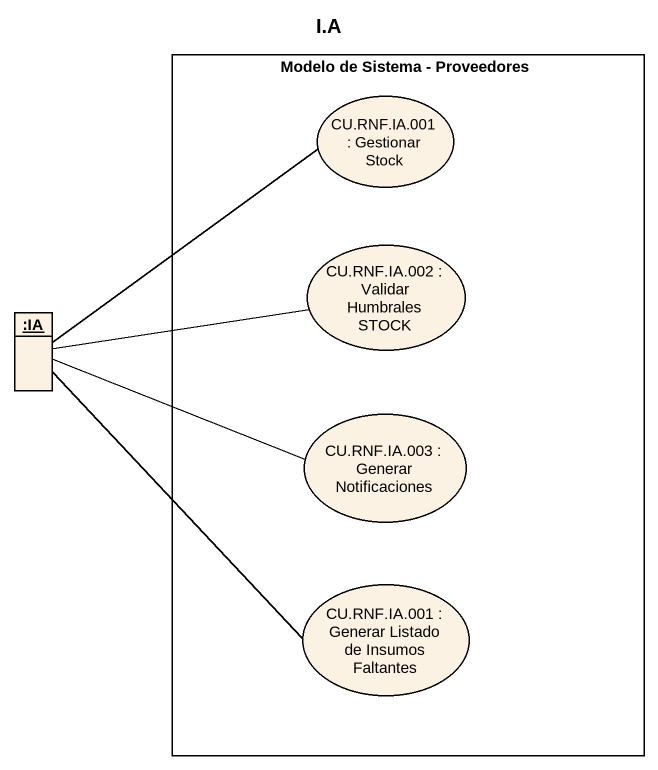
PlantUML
@startuml
title I.A
allowmixing
hide circle
hide empty members
rectangle "Modelo de Sistema - Proveedores" as Modelo_de_Sistema {
  usecase "CU.RNF.IA.001 : Gestionar Stock" as CU_RNF_IA_001
  usecase "CU.RNF.IA.002 : Validar Humbrales STOCK" as CU_RNF_IA_002
  usecase "CU.RNF.IA.003 : Generar Notificaciones" as CU_RNF_IA_003
  usecase "CU.RNF.IA.001 : Generar Listado de Insumos Faltantes" as CU_RNF_IA_001_2
}
object ":IA" as IA
IA -right- CU_RNF_IA_001
IA -right- CU_RNF_IA_002
IA -right- CU_RNF_IA_003
IA -- CU_RNF_IA_001_2
@enduml
